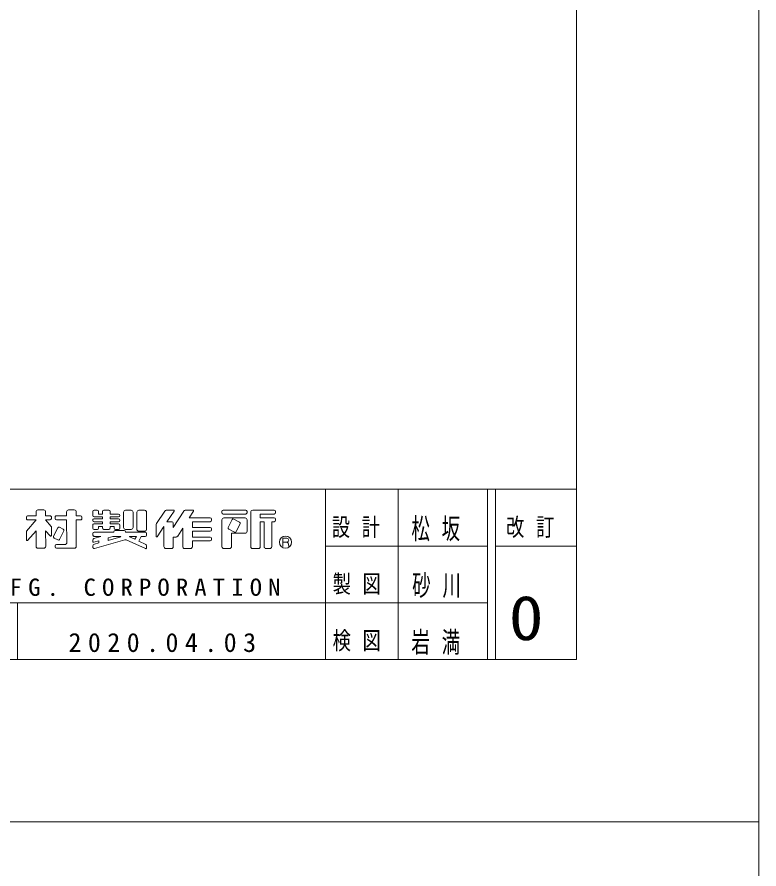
# Model space of a CAD drawing. Units: millimetres on the paper. Extents: x 6 to 426, y -599 to 292.
# Drawn here: x 334 to 425.5, y -307.8 to -202.8 of the extents above; entities that cross this region are included whole.
import ezdxf
from ezdxf.enums import TextEntityAlignment as Align

# ---------------------------------------------------------------- set-up
doc = ezdxf.new("R2010")
doc.units = ezdxf.units.MM
for name, color, linetype, lineweight in [('2D', 7, 'Continuous', 13), ('FMT', 7, 'Continuous', 13), ('FMT-TXT', 7, 'Continuous', 13)]:
    doc.layers.add(name, color=color, linetype=linetype, lineweight=lineweight)
doc.styles.add('ＭＳ ゴシック', font='')
doc.styles.get('ＭＳ ゴシック').set_extended_font_data('MS Gothic')

msp = doc.modelspace()

# ---------------------------------------------------------------- linework, layer by layer
at = {"layer": '2D'}
for p, q in [((425.5, -302), (425.5, -5)), ((425.5, -302), (5.5, -302)), ((5.5, -302), (425.5, -302)), ((425.5, -302), (5.5, -302)), ((425.5, -599), (425.5, -302))]:
    msp.add_line(p, q, dxfattribs=at)
at = {"layer": 'FMT'}
for p, q in [((403, -25), (403, -282)), ((28, -261), (403, -261)), ((372, -261), (372, -282)), ((381, -261), (381, -282)), ((392, -261), (392, -282)), ((393, -261), (393, -282)), ((372, -268), (392, -268)), ((393, -268), (403, -268)), ((307, -275), (392, -275)), ((334, -275), (334, -282)), ((403, -282), (28, -282))]:
    msp.add_line(p, q, dxfattribs=at)
at = {"layer": 'FMT-TXT'}
for p, q in [((337.251, -263.546), (336.542, -263.546)), ((340.32, -263.546), (341.028, -263.546)), ((343.319, -264.243), (343.319, -263.743)), ((343.479, -263.583), (343.863, -263.583)), ((344.023, -263.742), (344.024, -264.056)), ((344.505, -264.056), (344.505, -263.743)), ((344.665, -263.583), (345.285, -263.583)), ((345.445, -263.742), (345.447, -264.056)), ((347.342, -263.583), (348.033, -263.583)), ((348.986, -263.583), (349.698, -263.583)), ((352.179, -263.689), (351.161, -265.231)), ((353.276, -263.582), (352.379, -263.582)), ((353.329, -263.681), (352.456, -265.002)), ((353.243, -265.723), (354.519, -263.694)), ((355.664, -263.582), (354.722, -263.582)), ((355.188, -264.526), (355.719, -263.68)), ((359.241, -263.89), (359.241, -263.742)), ((359.401, -263.582), (360.14, -263.581)), ((360.14, -263.581), (362.178, -263.581)), ((362.338, -263.741), (362.338, -263.89)), ((363.037, -263.582), (363.618, -263.581)), ((363.618, -263.581), (365.704, -263.581)), ((365.864, -263.741), (365.864, -263.891)), ((335.111, -264.418), (335.111, -264.606)), ((336.301, -264.765), (335.139, -266.165)), ((336.301, -264.258), (335.271, -264.258)), ((335.271, -264.766), (336.301, -264.765)), ((336.302, -263.785), (336.301, -264.258)), ((337.491, -264.258), (337.491, -263.786)), ((338.033, -264.255), (337.491, -264.258)), ((337.491, -264.765), (338.175, -265.582)), ((337.491, -264.765), (338.034, -264.765)), ((338.194, -264.605), (338.194, -264.415)), ((338.666, -264.605), (338.666, -264.415)), ((340.08, -264.765), (338.826, -264.765)), ((338.827, -264.255), (340.08, -264.258)), ((340.08, -264.258), (340.08, -263.786)), ((340.084, -267.638), (340.08, -264.765)), ((341.268, -263.785), (341.27, -264.258)), ((341.27, -264.258), (341.806, -264.258)), ((341.805, -264.766), (341.27, -264.765)), ((341.27, -264.765), (341.27, -268.03)), ((341.966, -264.418), (341.966, -264.606)), ((344.505, -264.403), (343.479, -264.403)), ((343.479, -264.645), (344.505, -264.649)), ((344.024, -264.056), (344.505, -264.056)), ((344.505, -264.649), (344.505, -264.403)), ((345.447, -264.056), (346.48, -264.056)), ((346.48, -264.403), (345.447, -264.403)), ((345.447, -264.403), (345.447, -264.649)), ((345.447, -264.649), (346.48, -264.649)), ((346.64, -264.216), (346.64, -264.243)), ((347.102, -265.091), (347.102, -263.823)), ((348.273, -263.823), (348.273, -265.701)), ((348.742, -265.927), (348.746, -264.405)), ((348.746, -264.405), (348.746, -263.823)), ((349.938, -263.823), (349.938, -265.928)), ((355.188, -264.526), (357.808, -264.526)), ((357.968, -264.686), (357.968, -264.838)), ((359.241, -268.067), (359.241, -264.769)), ((362.178, -264.05), (359.401, -264.05)), ((359.481, -264.529), (361.711, -264.528)), ((360.51, -264.742), (360.006, -265.716)), ((360.726, -264.673), (361.425, -265.036)), ((361.711, -264.528), (362.098, -264.528)), ((362.338, -264.768), (362.338, -266.182)), ((362.797, -268.067), (362.797, -263.822)), ((365.704, -264.051), (363.973, -264.053)), ((363.973, -264.053), (363.973, -264.526)), ((363.973, -264.526), (365.704, -264.526)), ((365.864, -264.686), (365.864, -264.838)), ((338.194, -265.633), (338.194, -266.695)), ((338.454, -266.799), (338.976, -265.759)), ((339.191, -265.688), (339.669, -265.928)), ((343.319, -264.842), (343.319, -264.805)), ((343.319, -265.789), (343.319, -265.414)), ((344.505, -265.002), (343.479, -265.002)), ((343.479, -265.254), (344.505, -265.254)), ((344.505, -265.599), (344.031, -265.599)), ((344.031, -265.599), (344.031, -265.789)), ((344.505, -265.254), (344.505, -265.002)), ((344.506, -265.782), (344.505, -265.599)), ((346.48, -265.004), (345.447, -265.006)), ((345.447, -265.006), (345.447, -265.254)), ((345.447, -265.254), (346.48, -265.254)), ((345.447, -265.599), (345.447, -265.781)), ((345.928, -265.599), (345.447, -265.599)), ((345.928, -265.79), (345.928, -265.599)), ((346.64, -264.809), (346.64, -264.844)), ((346.64, -265.414), (346.64, -265.789)), ((347.101, -265.701), (347.102, -265.091)), ((351.121, -265.363), (351.121, -266.81)), ((352.081, -265.571), (351.238, -266.846)), ((352.078, -268.066), (352.081, -265.571)), ((352.456, -265.002), (353.001, -265.002)), ((353.241, -265.241), (353.243, -265.723)), ((353.779, -266.775), (354.403, -265.779)), ((354.403, -268.067), (354.403, -265.779)), ((357.809, -264.998), (355.605, -265.001)), ((355.605, -265.001), (355.605, -265.705)), ((355.605, -265.705), (357.808, -265.705)), ((361.494, -265.251), (360.99, -266.225)), ((364.444, -264.998), (363.973, -264.998)), ((363.973, -264.998), (363.973, -268.067)), ((364.444, -264.998), (364.444, -268.067)), ((365.704, -264.998), (365.386, -264.998)), ((365.386, -264.998), (365.386, -268.067)), ((335.121, -266.216), (335.121, -267.246)), ((336.301, -266.107), (335.261, -267.299)), ((336.301, -266.107), (336.301, -268.03)), ((337.491, -266.134), (338.055, -266.749)), ((337.494, -268.03), (337.491, -266.134)), ((339.217, -267.183), (339.74, -266.143)), ((343.321, -266.458), (343.321, -266.649)), ((344.314, -266.805), (343.432, -267.084)), ((343.871, -265.949), (343.479, -265.949)), ((345.917, -266.298), (343.481, -266.298)), ((343.481, -266.809), (344.314, -266.805)), ((345.287, -265.941), (344.666, -265.941)), ((345.217, -266.973), (345.761, -266.805)), ((345.217, -267.297), (346.766, -266.871)), ((346.744, -266.805), (345.761, -266.805)), ((345.917, -266.298), (345.917, -266.255)), ((346.077, -266.095), (347.173, -266.095)), ((346.48, -265.949), (346.088, -265.949)), ((346.744, -266.805), (346.766, -266.871)), ((347.333, -266.251), (347.334, -266.298)), ((347.334, -266.298), (349.772, -266.298)), ((348.033, -265.941), (347.341, -265.941)), ((347.828, -266.851), (348.502, -267.168)), ((348.699, -266.805), (347.839, -266.805)), ((348.699, -266.805), (348.502, -267.168)), ((349.267, -266.805), (348.977, -267.391)), ((349.698, -266.168), (348.982, -266.168)), ((349.771, -266.808), (349.267, -266.805)), ((349.932, -266.458), (349.932, -266.648)), ((353.243, -266.888), (353.575, -266.888)), ((353.243, -266.888), (353.243, -268.067)), ((357.808, -266.178), (355.605, -266.179)), ((355.605, -266.179), (355.605, -266.888)), ((355.605, -266.888), (357.808, -266.888)), ((357.968, -265.865), (357.968, -266.018)), ((360.074, -265.931), (360.774, -266.294)), ((362.097, -266.422), (360.421, -266.419)), ((360.421, -266.419), (360.421, -268.067)), ((338.525, -267.014), (339.002, -267.254)), ((338.826, -267.798), (339.924, -267.798)), ((343.321, -267.236), (343.321, -267.46)), ((344.036, -267.34), (343.425, -267.536)), ((343.497, -267.77), (344.036, -267.622)), ((343.525, -268.316), (347.242, -267.233)), ((344.036, -267.34), (344.036, -267.622)), ((345.217, -266.973), (345.217, -267.297)), ((347.407, -267.244), (349.819, -268.322)), ((348.977, -267.391), (349.84, -267.797)), ((349.932, -267.942), (349.932, -268.249)), ((357.808, -267.36), (355.605, -267.362)), ((355.605, -267.362), (355.605, -268.067)), ((357.968, -267.048), (357.968, -267.2)), ((366.738, -267.033), (367.24, -267.033)), ((366.738, -267.033), (366.738, -268.059)), ((366.738, -267.522), (367.24, -267.522)), ((367.434, -267.742), (367.48, -268.113)), ((336.541, -268.27), (337.254, -268.27)), ((338.666, -268.11), (338.666, -267.958)), ((341.03, -268.27), (338.826, -268.27)), ((343.321, -268.001), (343.321, -268.163)), ((353.003, -268.307), (352.318, -268.307)), ((355.365, -268.307), (354.643, -268.307)), ((360.181, -268.307), (359.481, -268.307)), ((363.733, -268.307), (363.037, -268.307)), ((365.146, -268.307), (364.684, -268.307))]:
    msp.add_line(p, q, dxfattribs=at)
msp.add_circle((367.088, -267.52), 0.754, dxfattribs=at)
for centre, radius, start, end in [((336.542, -263.786), 0.24, 90, 179.83438), ((337.251, -263.786), 0.24, 0, 90), ((340.32, -263.786), 0.24, 90, 180), ((341.028, -263.786), 0.24, 0.31285, 90), ((343.479, -263.743), 0.16, 90, 180), ((343.863, -263.743), 0.16, 0.23357, 90), ((344.665, -263.743), 0.16, 90, 180), ((345.285, -263.743), 0.16, 0.33362, 90), ((347.342, -263.823), 0.24, 90, 180), ((348.033, -263.823), 0.24, 0, 90), ((348.986, -263.823), 0.24, 90, 180), ((349.698, -263.823), 0.24, 0, 90), ((352.379, -263.822), 0.24, 90, 146.54759), ((353.276, -263.646), 0.064, 326.54759, 90), ((354.722, -263.822), 0.24, 90, 147.84335), ((355.664, -263.646), 0.064, 327.92885, 90), ((359.401, -263.742), 0.16, 90.05288, 180), ((362.178, -263.741), 0.16, 0, 90), ((363.037, -263.822), 0.24, 90.05785, 180), ((365.704, -263.741), 0.16, 0, 90), ((335.271, -264.418), 0.16, 90, 180), ((335.271, -264.606), 0.16, 180, 270.05143), ((338.034, -264.415), 0.16, 0, 90.29595), ((338.034, -264.605), 0.16, 270, 0), ((338.826, -264.415), 0.16, 89.85289, 180), ((338.826, -264.605), 0.16, 180, 270), ((341.806, -264.418), 0.16, 0, 90), ((341.806, -264.606), 0.16, 269.91201, 0), ((343.479, -264.243), 0.16, 180, 270), ((343.479, -264.805), 0.16, 89.8126, 180), ((346.48, -264.216), 0.16, 0, 90), ((346.48, -264.243), 0.16, 270.01808, 0), ((346.48, -264.809), 0.16, 0, 90), ((357.808, -264.686), 0.16, 0, 90), ((359.401, -263.89), 0.16, 180, 270), ((359.481, -264.769), 0.24, 90.00511, 180), ((360.652, -264.816), 0.16, 62.62013, 152.62013), ((362.098, -264.768), 0.24, 0, 90), ((362.178, -263.89), 0.16, 270, 0), ((365.704, -263.891), 0.16, 270.09318, 0), ((365.704, -264.686), 0.16, 0, 90), ((338.114, -265.633), 0.08, 0, 39.94734), ((339.119, -265.831), 0.16, 63.30137, 153.30137), ((343.479, -264.842), 0.16, 180, 270), ((343.479, -265.414), 0.16, 89.98781, 180), ((343.479, -265.789), 0.16, 180, 270), ((343.871, -265.789), 0.16, 270, 0), ((344.666, -265.781), 0.16, 180.28179, 270), ((345.287, -265.781), 0.16, 270, 0), ((346.088, -265.789), 0.16, 180.19263, 270), ((346.48, -264.844), 0.16, 270.08449, 0), ((346.48, -265.414), 0.16, 0, 90), ((346.48, -265.789), 0.16, 270, 0), ((347.341, -265.701), 0.24, 179.95491, 270), ((348.033, -265.701), 0.24, 270, 0), ((351.361, -265.363), 0.24, 146.54759, 180), ((353.001, -265.242), 0.24, 0.22118, 90), ((357.808, -264.838), 0.16, 270.09712, 0), ((357.808, -265.865), 0.16, 0, 90), ((360.148, -265.789), 0.16, 152.62013, 242.62013), ((361.352, -265.178), 0.16, 332.62013, 62.62013), ((365.704, -264.838), 0.16, 270.11571, 0), ((335.201, -266.216), 0.08, 140.32511, 180), ((338.114, -266.695), 0.08, 222.49695, 0), ((338.597, -266.871), 0.16, 153.30137, 243.30137), ((339.597, -266.071), 0.16, 333.30137, 63.30137), ((343.481, -266.458), 0.16, 90, 180), ((343.481, -266.649), 0.16, 180, 270.23105), ((346.077, -266.255), 0.16, 90, 180), ((347.173, -266.255), 0.16, 1.17868, 90), ((347.839, -266.829), 0.024, 90, 244.8124), ((348.982, -265.928), 0.24, 179.88125, 270), ((349.698, -265.928), 0.24, 270, 0), ((349.772, -266.648), 0.16, 269.65449, 0), ((349.772, -266.458), 0.16, 0, 90), ((351.185, -266.81), 0.064, 180, 326.54759), ((353.575, -266.648), 0.24, 270, 327.92885), ((357.808, -266.018), 0.16, 270.01374, 0), ((357.808, -267.048), 0.16, 0, 90), ((360.847, -266.152), 0.16, 242.62013, 332.62013), ((362.098, -266.182), 0.24, 269.89827, 0), ((335.201, -267.246), 0.08, 180, 318.90041), ((338.826, -267.958), 0.16, 90, 180), ((339.074, -267.111), 0.16, 243.30137, 333.30137), ((339.924, -267.638), 0.16, 270, 0.08669), ((343.481, -267.236), 0.16, 107.53601, 180), ((343.401, -267.46), 0.08, 180, 287.82368), ((343.561, -268.001), 0.24, 105.37709, 180), ((347.309, -267.463), 0.24, 65.92748, 106.25077), ((349.772, -267.942), 0.16, 0, 64.8124), ((357.808, -267.2), 0.16, 270.05257, 0), ((367.186, -267.772), 0.25, 7.06977, 90), ((367.24, -267.278), 0.245, 270, 90), ((336.541, -268.03), 0.24, 180, 270), ((337.254, -268.03), 0.24, 270, 0.09198), ((338.826, -268.11), 0.16, 180, 270), ((341.03, -268.03), 0.24, 270, 0), ((343.481, -268.163), 0.16, 180, 286.25077), ((349.852, -268.249), 0.08, 245.92748, 0), ((352.318, -268.067), 0.24, 179.94735, 270), ((353.003, -268.067), 0.24, 270, 0), ((354.643, -268.067), 0.24, 179.98916, 270), ((355.365, -268.067), 0.24, 270, 0), ((359.481, -268.067), 0.24, 180, 270), ((360.181, -268.067), 0.24, 270, 0), ((363.037, -268.067), 0.24, 180, 270), ((363.733, -268.067), 0.24, 270, 0), ((364.684, -268.067), 0.24, 180, 270), ((365.146, -268.067), 0.24, 270, 0)]:
    msp.add_arc(centre, radius, start, end, dxfattribs=at)

# ---------------------------------------------------------------- texts
at = {"layer": 'FMT-TXT', "style": 'ＭＳ ゴシック', "width": 1.15}
msp.add_text('0', height=5.499, dxfattribs=at).set_placement((394.625, -281.25), align=Align.BOTTOM_LEFT)
at = {"layer": 'FMT-TXT', "attachment_point": 7, "style": 'ＭＳ ゴシック'}
for s, insert, char_height in [('\\T1.64;\\W0.75;設計', (372.8, -267), 2.199), ('\\T1.64;\\W0.65;松坂', (382.615, -267.417), 2.566), ('\\T1.64;\\W0.75;改訂', (394.3, -267), 2.199), ('\\T1.5;\\W1.05;NAKAMURA\\~MFG.\\~CORPORATION', (310.279, -274.175), 2.126), ('\\T1.64;\\W0.75;製図', (372.9, -274), 2.199), ('\\T1.64;\\W0.65;砂川', (382.72, -274.417), 2.566), ('\\T1.64;\\W0.75;検図', (372.9, -281), 2.199), ('\\T1.64;\\W0.65;岩満', (382.615, -281.417), 2.566), ('\\T1.5;2020.04.03', (340.31, -281.104), 2.346)]:
    msp.add_mtext(s, dxfattribs=dict(at, insert=insert, char_height=char_height))

doc.saveas('drawing.dxf')
